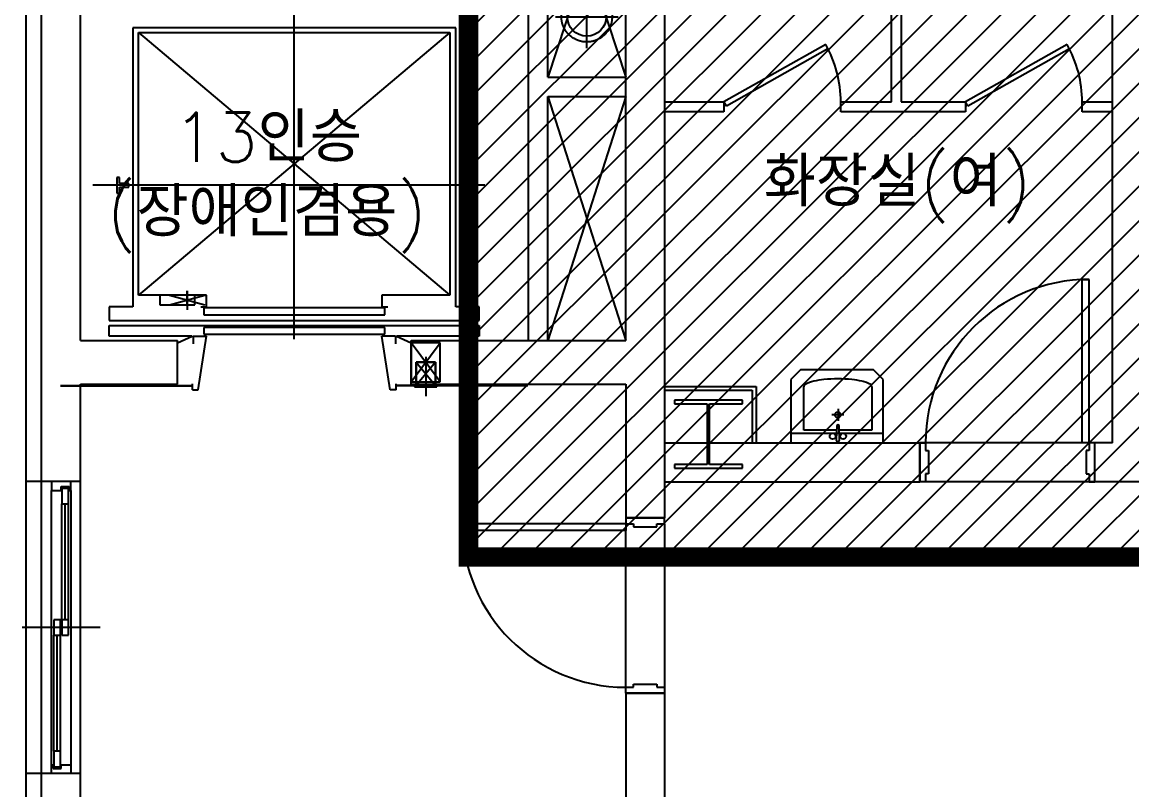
# Model space of a CAD drawing. Header units: millimetres. Extents: x 83956 to 461956, y 36707 to 125807.
# Drawn here: x 159095 to 164795, y 52418 to 56363 of the extents above; entities that cross this region are included whole.
import ezdxf

# ---------------------------------------------------------------- set-up
doc = ezdxf.new("R2010")
doc.units = ezdxf.units.MM
doc.header["$LTSCALE"] = 100
doc.header["$MEASUREMENT"] = 0
doc.linetypes.add('CEN', pattern=[62, 60, -1, 0, -1])
doc.linetypes.add('HID', pattern=[2.3, 1.5, -0.8])
for name, color, linetype in [('ARCH', 9, 'CONTINUOUS'), ('CEN', 1, 'CEN'), ('PIPE', 3, 'CONTINUOUS')]:
    doc.layers.add(name, color=color, linetype=linetype)
doc.styles.add('GHS', font='romans.shx', dxfattribs={"bigfont": 'ghs.shx'})

# ---------------------------------------------------------------- blocks, each defined once
blk = doc.blocks.new('S19')
at = {"layer": 'CEN'}
for p, q in [((0, -80.5), (0, 80.5)), ((80.5, 0), (-80.5, 0))]:
    blk.add_line(p, q, dxfattribs=at)
blk.add_circle((0, 0), 65, dxfattribs=at)
at = {"layer": 'PIPE'}
blk.add_circle((0, 0), 50, dxfattribs=at)

msp = doc.modelspace()

# ---------------------------------------------------------------- hatches: boundary and pattern name
at = {"layer": 'PIPE', "ltscale": 2}
h = msp.add_hatch(dxfattribs=at)
h.set_pattern_fill('ANSI31', color=1, scale=1000, style=0)
h.set_pattern_definition([(45, (-1557911.26, -8621795.84), (-88.3883476, 88.3883476), [])])
h.paths.add_polyline_path([(161388, 57950.6), (168053.8, 57950.6), (168053.8, 53615.1), (161388, 53615.1)])

# ---------------------------------------------------------------- linework, layer by layer
at = {"layer": 'ARCH', "linetype": 'ByBlock', "ltscale": 2}
for p, q in [((159115, 45621.3), (159115, 57581.3)), ((164575.8, 54201.3), (163735.8, 54201.3)), ((159195, 54002.1), (159115, 54002.1)), ((159195, 52502.1), (159195, 54002.1)), ((159245, 54002.1), (159245, 53957.1)), ((159345, 54002.1), (159245, 54002.1)), ((159345, 53957.1), (159345, 54002.1)), ((159395, 52502.1), (159395, 54002.1)), ((164605.8, 54001.3), (163705.8, 54001.3)), ((164575.8, 54001.3), (163735.8, 54001.3)), ((159245, 52547.1), (159245, 53957.1)), ((159245, 53957.1), (159295, 53957.1)), ((159295, 53957.1), (159295, 53977.1)), ((159295, 53977.1), (159336, 53977.1)), ((159333, 53967.1), (159298, 53967.1)), ((159298, 53967.1), (159298, 53887.1)), ((159333, 53887.1), (159333, 53967.1)), ((159336, 53977.1), (159336, 53957.1)), ((159336, 53957.1), (159345, 53957.1)), ((159345, 53957.1), (159345, 52547.1)), ((159298, 53292.1), (159298, 53887.1)), ((159298, 53887.1), (159333, 53887.1)), ((159315, 53292.1), (159315, 53887.1)), ((159333, 53292.1), (159333, 53887.1)), ((162395.3, 53785.3), (162395.3, 52945.3)), ((162195.3, 52945.3), (162195.3, 53750.3)), ((159495, 53252.1), (159095, 53252.1)), ((159292, 53292.1), (159257, 53292.1)), ((159257, 53292.1), (159257, 53212.1)), ((159292, 53212.1), (159292, 53292.1)), ((159333, 53292.1), (159298, 53292.1)), ((159298, 53292.1), (159298, 53212.1)), ((159333, 53212.1), (159333, 53292.1)), ((159257, 52617.1), (159257, 53212.1)), ((159257, 53212.1), (159292, 53212.1)), ((159274, 52617.1), (159274, 53212.1)), ((159292, 52617.1), (159292, 53212.1)), ((159298, 53212.1), (159333, 53212.1)), ((159292, 52617.1), (159257, 52617.1)), ((159257, 52617.1), (159257, 52537.1)), ((159292, 52537.1), (159292, 52617.1)), ((159195, 52502.1), (159115, 52502.1)), ((159245, 52502.1), (159245, 52547.1)), ((159245, 52547.1), (159254, 52547.1)), ((159345, 52502.1), (159245, 52502.1)), ((159254, 52547.1), (159254, 52527.1)), ((159254, 52527.1), (159295, 52527.1)), ((159257, 52537.1), (159292, 52537.1)), ((159295, 52527.1), (159295, 52547.1)), ((159295, 52547.1), (159345, 52547.1)), ((159345, 52547.1), (159345, 52502.1))]:
    msp.add_line(p, q, dxfattribs=at)
at = {"layer": 'ARCH'}
for p, q in [((159195, 54002.1), (159195, 57501.3)), ((162395.3, 57501.3), (162395.3, 53815.3)), ((159395, 54727.6), (159395, 57301.3)), ((161695.3, 54727.6), (161695.3, 57301.3)), ((161795.3, 57301.3), (162195.3, 56081)), ((162195.3, 57301.3), (161795.3, 56081)), ((161795.3, 56081), (161795.3, 57301.3)), ((162195.3, 54727.6), (162195.3, 57301.7)), ((163560.3, 55953), (163560.3, 57301.3)), ((163610.3, 57301.3), (163610.3, 55953)), ((164695.3, 54201.3), (164695.3, 57301.3)), ((161322.6, 56334.8), (159662.6, 56334.8)), ((159662.6, 56334.8), (159662.6, 54899.8)), ((161322.6, 54899.8), (161322.6, 56334.8)), ((159692.6, 54959.8), (159692.6, 56309.8)), ((159692.6, 56309.8), (161292.6, 56309.8)), ((161292.6, 56309.8), (161292.6, 54959.8)), ((163222.6, 56248.2), (162700.3, 55953)), ((163234.4, 56226.2), (162712.6, 55931.2)), ((164462.6, 56248.2), (163940.3, 55953)), ((164474.4, 56226.2), (163952.6, 55931.2)), ((161795.3, 56081), (162195.3, 56081)), ((161795.3, 54727.6), (161795.3, 55981)), ((161795.3, 55981), (162195.3, 55981)), ((161795.3, 55981), (162195.3, 54727.6)), ((162195.3, 55981), (161795.3, 54727.6)), ((162395.3, 55953), (162700.3, 55953)), ((162700.3, 55953), (162700.3, 55903)), ((162712.6, 55931.2), (162700.3, 55953)), ((163300.3, 55903), (163300.3, 55953)), ((163300.3, 55953), (163560.3, 55953)), ((163610.3, 55953), (163940.3, 55953)), ((163952.6, 55931.2), (163940.3, 55953)), ((163940.3, 55953), (163940.3, 55903)), ((164540.3, 55903), (164540.3, 55953)), ((164540.3, 55953), (164695.3, 55953)), ((162700.3, 55903), (162395.3, 55903)), ((163585.3, 55903), (163300.3, 55903)), ((163940.3, 55903), (163560.3, 55903)), ((164695.3, 55903), (164540.3, 55903)), ((159642.6, 55514.8), (159642.6, 55534.8)), ((161342.6, 55514.8), (161342.6, 55534.8)), ((164540.8, 54201.3), (164540.8, 55041.3)), ((164540.8, 55041.3), (164575.8, 55041.3)), ((164575.8, 54201.3), (164575.8, 55041.3)), ((160042.6, 54959.8), (159692.6, 54959.8)), ((159982.6, 54959.8), (159802.6, 54959.8)), ((159802.6, 54959.8), (159802.6, 54909.8)), ((159982.6, 54909.8), (159982.6, 54959.8)), ((160042.6, 54899.8), (160042.6, 54959.8)), ((161292.6, 54959.8), (160942.6, 54959.8)), ((160942.6, 54959.8), (160942.6, 54899.8)), ((159662.6, 54899.8), (159542.6, 54899.8)), ((159542.6, 54899.8), (159542.6, 54829.8)), ((159802.6, 54909.8), (159982.6, 54909.8)), ((160012.6, 54899.8), (160042.6, 54899.8)), ((160957.6, 54894.8), (160027.6, 54894.8)), ((160027.6, 54894.8), (160027.6, 54859.8)), ((160492.6, 54734.3), (160492.6, 54893.8)), ((160942.6, 54899.8), (160972.6, 54899.8)), ((160957.6, 54859.8), (160957.6, 54894.8)), ((161442.6, 54899.8), (161322.6, 54899.8)), ((161442.6, 54829.8), (161442.6, 54899.8)), ((160027.6, 54859.8), (160957.6, 54859.8)), ((159542.6, 54829.8), (160492.6, 54829.8)), ((159542.6, 54749.8), (159542.6, 54804.8)), ((159542.6, 54804.8), (160492.6, 54804.8)), ((159542.6, 54749.8), (159542.6, 54804.8)), ((159542.6, 54804.8), (161442.6, 54804.8)), ((160957.6, 54794.5), (160027.6, 54794.5)), ((160027.6, 54794.5), (160027.6, 54759.5)), ((160492.6, 54829.8), (161442.6, 54829.8)), ((160492.6, 54804.8), (161442.6, 54804.8)), ((160957.6, 54759.5), (160957.6, 54794.5)), ((161442.6, 54804.8), (161442.6, 54749.8)), ((161442.6, 54804.8), (161442.6, 54749.8)), ((159395, 54727.6), (159892.6, 54727.6)), ((159967.6, 54749.8), (159542.6, 54749.8)), ((159967.6, 54749.8), (159542.6, 54749.8)), ((159892.6, 54714.8), (159967.6, 54749.8)), ((159892.6, 54502.1), (159892.6, 54727.6)), ((159972.6, 54749.8), (159972.5, 54709.4)), ((159972.6, 54749.8), (160042.6, 54749.8)), ((159999.5, 54473.7), (160042.6, 54749.8)), ((160027.6, 54759.5), (160957.6, 54759.5)), ((161012.6, 54749.8), (160942.6, 54749.8)), ((160985.8, 54473.7), (160942.6, 54749.8)), ((161012.6, 54749.8), (161012.7, 54709.4)), ((161017.6, 54749.8), (161092.6, 54714.8)), ((161442.6, 54749.8), (161017.6, 54749.8)), ((161442.6, 54749.8), (161017.6, 54749.8)), ((161017.6, 54749.8), (161092.6, 54714.8)), ((161092.6, 54502.1), (161092.6, 54727.6)), ((161092.6, 54727.6), (162195.3, 54727.6)), ((161092.6, 54514.9), (161242.6, 54714.8)), ((161242.6, 54514.9), (161092.6, 54714.8)), ((161242.6, 54714.8), (161092.6, 54714.8)), ((161092.6, 54714.8), (161092.6, 54514.9)), ((161242.6, 54514.9), (161242.6, 54714.8)), ((161118.2, 54615.7), (161218.2, 54495.1)), ((161218.2, 54615.7), (161118.2, 54495.1)), ((161218.2, 54615.7), (161118.2, 54615.7)), ((161118.2, 54615.7), (161118.2, 54495.1)), ((161118.2, 54495.1), (161118.2, 54615.7)), ((161118.2, 54615.7), (161218.2, 54615.7)), ((161218.2, 54495.1), (161218.2, 54615.7)), ((161218.2, 54615.7), (161218.2, 54495.1)), ((163093.2, 54576.3), (163043.2, 54526.3)), ((163468.2, 54576.3), (163093.2, 54576.3)), ((163518.2, 54526.3), (163468.2, 54576.3)), ((159395, 54002.1), (159395, 54502.1)), ((159395, 54502.1), (159892.6, 54502.1)), ((159969.5, 54473.7), (159969.5, 54503.7)), ((161015.8, 54473.7), (161015.8, 54503.7)), ((161092.6, 54514.9), (161242.6, 54514.9)), ((161092.6, 54502.1), (162195.3, 54502.1)), ((161225.4, 54495.1), (161111, 54495.1)), ((161111, 54495.1), (161111, 54488.4)), ((161225.4, 54495.1), (161111, 54495.1)), ((161111, 54495.1), (161111, 54488.4)), ((161118.2, 54495.1), (161218.2, 54495.1)), ((161218.2, 54495.1), (161118.2, 54495.1)), ((161225.4, 54488.4), (161225.4, 54495.1)), ((161225.4, 54488.4), (161225.4, 54495.1)), ((162195.3, 54502.1), (162195.3, 53815.3)), ((163043.2, 54526.3), (163043.2, 54201.3)), ((163518.2, 54201.3), (163518.2, 54526.3)), ((159969.5, 54473.7), (159999.5, 54473.7)), ((161015.8, 54473.7), (160985.8, 54473.7)), ((161111, 54488.4), (161225.4, 54488.4)), ((161111, 54488.4), (161225.4, 54488.4)), ((162395.3, 54491.3), (162865.3, 54491.3)), ((162395.3, 54471.3), (162845.3, 54471.3)), ((162845.3, 54471.3), (162845.3, 54201.3)), ((162865.3, 54491.3), (162865.3, 54201.3)), ((163110.5, 54267.1), (163110.5, 54489.5)), ((163460.5, 54489.5), (163460.5, 54267.1)), ((162795.3, 54421.3), (162445.3, 54421.3)), ((162445.3, 54421.3), (162445.3, 54402.3)), ((162445.3, 54402.3), (162614.3, 54402.3)), ((162614.3, 54402.3), (162614.3, 54090.3)), ((162626.3, 54090.3), (162626.3, 54402.3)), ((162626.3, 54402.3), (162795.3, 54402.3)), ((162795.3, 54402.3), (162795.3, 54421.3)), ((163316.5, 54345.4), (163254.5, 54345.4)), ((163286.1, 54376.6), (163286.1, 54314.5)), ((163277.7, 54267.1), (163110.5, 54267.1)), ((163279.2, 54288), (163276.4, 54218.4)), ((163294.2, 54218.4), (163291.4, 54288)), ((163460.5, 54267.1), (163292.9, 54267.1)), ((163043.2, 54251.3), (163518.2, 54251.3)), ((162395.3, 54201.3), (162614.3, 54201.3)), ((162626.3, 54201.3), (163705.8, 54201.3)), ((163043.2, 54201.3), (163518.2, 54201.3)), ((163705.8, 54201.3), (163705.8, 54001.3)), ((164605.8, 54201.3), (163705.8, 54201.3)), ((163705.8, 54201.3), (163735.8, 54201.3)), ((163705.8, 54001.3), (163705.8, 54201.3)), ((163735.8, 54201.3), (163735.8, 54161.3)), ((163735.8, 54161.3), (163750.8, 54161.3)), ((163750.8, 54161.3), (163750.8, 54041.3)), ((164575.8, 54201.3), (164540.8, 54201.3)), ((164575.8, 54161.3), (164560.8, 54161.3)), ((164560.8, 54161.3), (164560.8, 54041.3)), ((164605.8, 54201.3), (164575.8, 54201.3)), ((164575.8, 54201.3), (164575.8, 54161.3)), ((164605.8, 54001.3), (164605.8, 54201.3)), ((164695.3, 54201.3), (164605.8, 54201.3)), ((164605.8, 54001.3), (164605.8, 54201.3)), ((162614.3, 54090.3), (162445.3, 54090.3)), ((162445.3, 54090.3), (162445.3, 54071.3)), ((162445.3, 54071.3), (162795.3, 54071.3)), ((162795.3, 54090.3), (162626.3, 54090.3)), ((162795.3, 54071.3), (162795.3, 54090.3)), ((163750.8, 54041.3), (163735.8, 54041.3)), ((163735.8, 54041.3), (163735.8, 54001.3)), ((164560.8, 54041.3), (164575.8, 54041.3)), ((164575.8, 54041.3), (164575.8, 54001.3)), ((159395, 54002.1), (159195, 54002.1)), ((162395.3, 54001.3), (163705.8, 54001.3)), ((163735.8, 54001.3), (163705.8, 54001.3)), ((164575.8, 54001.3), (164605.8, 54001.3)), ((164997.8, 54001.3), (164605.8, 54001.3)), ((162195.3, 53815.3), (162195.3, 53785.3)), ((162395.3, 53815.3), (162195.3, 53815.3)), ((162395.3, 53785.3), (162395.3, 53815.3)), ((161355.3, 53750.3), (161355.3, 53785.3)), ((162195.3, 53785.3), (161355.3, 53785.3)), ((162195.3, 53785.3), (162195.3, 53750.3)), ((162195.3, 53785.3), (162235.3, 53785.3)), ((162235.3, 53785.3), (162235.3, 53770.3)), ((162235.3, 53770.3), (162355.3, 53770.3)), ((162355.3, 53770.3), (162355.3, 53785.3)), ((162355.3, 53785.3), (162395.3, 53785.3)), ((162195.3, 53750.3), (161355.3, 53750.3)), ((162235.3, 52945.3), (162235.3, 52960.3)), ((162235.3, 52960.3), (162355.3, 52960.3)), ((162355.3, 52960.3), (162355.3, 52945.3)), ((162195.3, 52915.3), (162195.3, 52945.3)), ((162195.3, 52945.3), (162235.3, 52945.3)), ((162395.3, 52915.3), (162195.3, 52915.3)), ((162355.3, 52945.3), (162395.3, 52945.3)), ((162395.3, 52945.3), (162395.3, 52915.3)), ((159195, 45701.3), (159195, 52502.1)), ((159395, 52502.1), (159195, 52502.1)), ((159395, 45701.3), (159395, 52502.1))]:
    msp.add_line(p, q, dxfattribs=at)
at = {"layer": 'ARCH', "ltscale": 200}
for p, q in [((160492.6, 54894.8), (160492.6, 57027.2)), ((161471.3, 55524.8), (159458.7, 55524.8)), ((159852.6, 54959.8), (160032.6, 54909.8)), ((159852.6, 54909.8), (160032.6, 54959.8)), ((159942.6, 54909.8), (159942.6, 54981.8)), ((159942.6, 54981.8), (159942.6, 54885.5)), ((160032.6, 54909.8), (160032.6, 54909.8)), ((161168.2, 54643.8), (161168.2, 54441.6))]:
    msp.add_line(p, q, dxfattribs=at)
at = {"layer": 'ARCH', "ltscale": 5}
for p, q in [((161292.6, 56309.8), (159692.6, 54959.8)), ((159692.6, 56309.8), (161292.6, 54959.8))]:
    msp.add_line(p, q, dxfattribs=at)
at = {"layer": 'ARCH', "linetype": 'Continuous'}
for p, q in [((159595.6, 55564.8), (159580.6, 55564.8)), ((159580.6, 55564.8), (159580.6, 55484.8)), ((159595.6, 55534.8), (159595.6, 55564.8)), ((159642.6, 55534.8), (159595.6, 55534.8)), ((161342.6, 55534.8), (161389.6, 55534.8)), ((161389.6, 55564.8), (161404.6, 55564.8)), ((161389.6, 55534.8), (161389.6, 55564.8)), ((161404.6, 55564.8), (161404.6, 55484.8)), ((159580.6, 55484.8), (159595.6, 55484.8)), ((159595.6, 55484.8), (159595.6, 55514.8)), ((159595.6, 55514.8), (159642.6, 55514.8)), ((161389.6, 55514.8), (161342.6, 55514.8)), ((161389.6, 55484.8), (161389.6, 55514.8)), ((161404.6, 55484.8), (161389.6, 55484.8))]:
    msp.add_line(p, q, dxfattribs=at)
at = {"layer": 'ARCH', "linetype": 'ByBlock', "lineweight": 30, "ltscale": 5}
for p, q in [((161015.7, 54495.4), (161692.2, 54495.4)), ((159292.4, 54493.9), (159967.6, 54493.9))]:
    msp.add_line(p, q, dxfattribs=at)
at = {"layer": 'ARCH', "ltscale": 2}
for p, q in [((162195.3, 53815.3), (162395.3, 53815.3)), ((162395.3, 53815.3), (162195.3, 53815.3)), ((162195.3, 52915.3), (162395.3, 52915.3)), ((162195.3, 52915.3), (162195.3, 45701.3)), ((162395.3, 52915.3), (162195.3, 52915.3)), ((162395.3, 52915.3), (162395.3, 45701.3))]:
    msp.add_line(p, q, dxfattribs=at)
at = {"layer": 'ARCH'}
for centre, radius in [((163285.5, 54345.5), 15), ((163258.5, 54235.5), 15.3), ((163312.2, 54235.5), 15.3)]:
    msp.add_circle(centre, radius, dxfattribs=at)
for centre, radius, start, end in [((162700.3, 55953), 600, 0, 29.4759), ((163940.3, 55953), 600, 0, 29.4759), ((164575.8, 54201.3), 840, 90, 180), ((163123.4, 54489.5), 12.9, 118.9608, 180), ((163200, 54351.2), 171, 102.911, 118.9608), ((163251.3, 54127.4), 400.6, 95.424, 102.911), ((163285.5, 53766.9), 762.8, 90, 95.424), ((163285.5, 53766.9), 762.8, 84.576, 90), ((163319.7, 54127.4), 400.6, 77.089, 84.576), ((163371.1, 54351.2), 171, 61.0392, 77.089), ((163447.6, 54489.5), 12.9, 360, 61.0392), ((163285.3, 54288), 6.12, 0, 180), ((163285.6, 54218.1), 9.19, 178.0908, 270), ((163285, 54218.1), 9.19, 270, 1.9092), ((162195.3, 53785.3), 840, 180, 270)]:
    msp.add_arc(centre, radius, start, end, dxfattribs=at)
at = {"layer": 'PIPE', "linetype": 'HID', "ltscale": 2, "const_width": 100}
msp.add_lwpolyline([(161388, 57950.6), (168053.8, 57950.6), (168053.8, 53615.1), (161388, 53615.1)], close=True, dxfattribs=at)

# ---------------------------------------------------------------- block references
at = {"layer": 'PIPE', "xscale": 2, "yscale": 2, "zscale": 2, "rotation": 270}
msp.add_blockref('S19', (161995.3, 56391.1), dxfattribs=at)

# ---------------------------------------------------------------- texts
at = {"layer": 'ARCH', "style": 'GHS'}
for s, p in [('13인승', (159870.6, 55645.7)), ('화장실(여)', (162904.7, 55416.6)), ('(장애인겸용)', (159530.5, 55261.6))]:
    msp.add_text(s, height=253.12, dxfattribs=at).set_placement(p)

doc.saveas('drawing.dxf')
